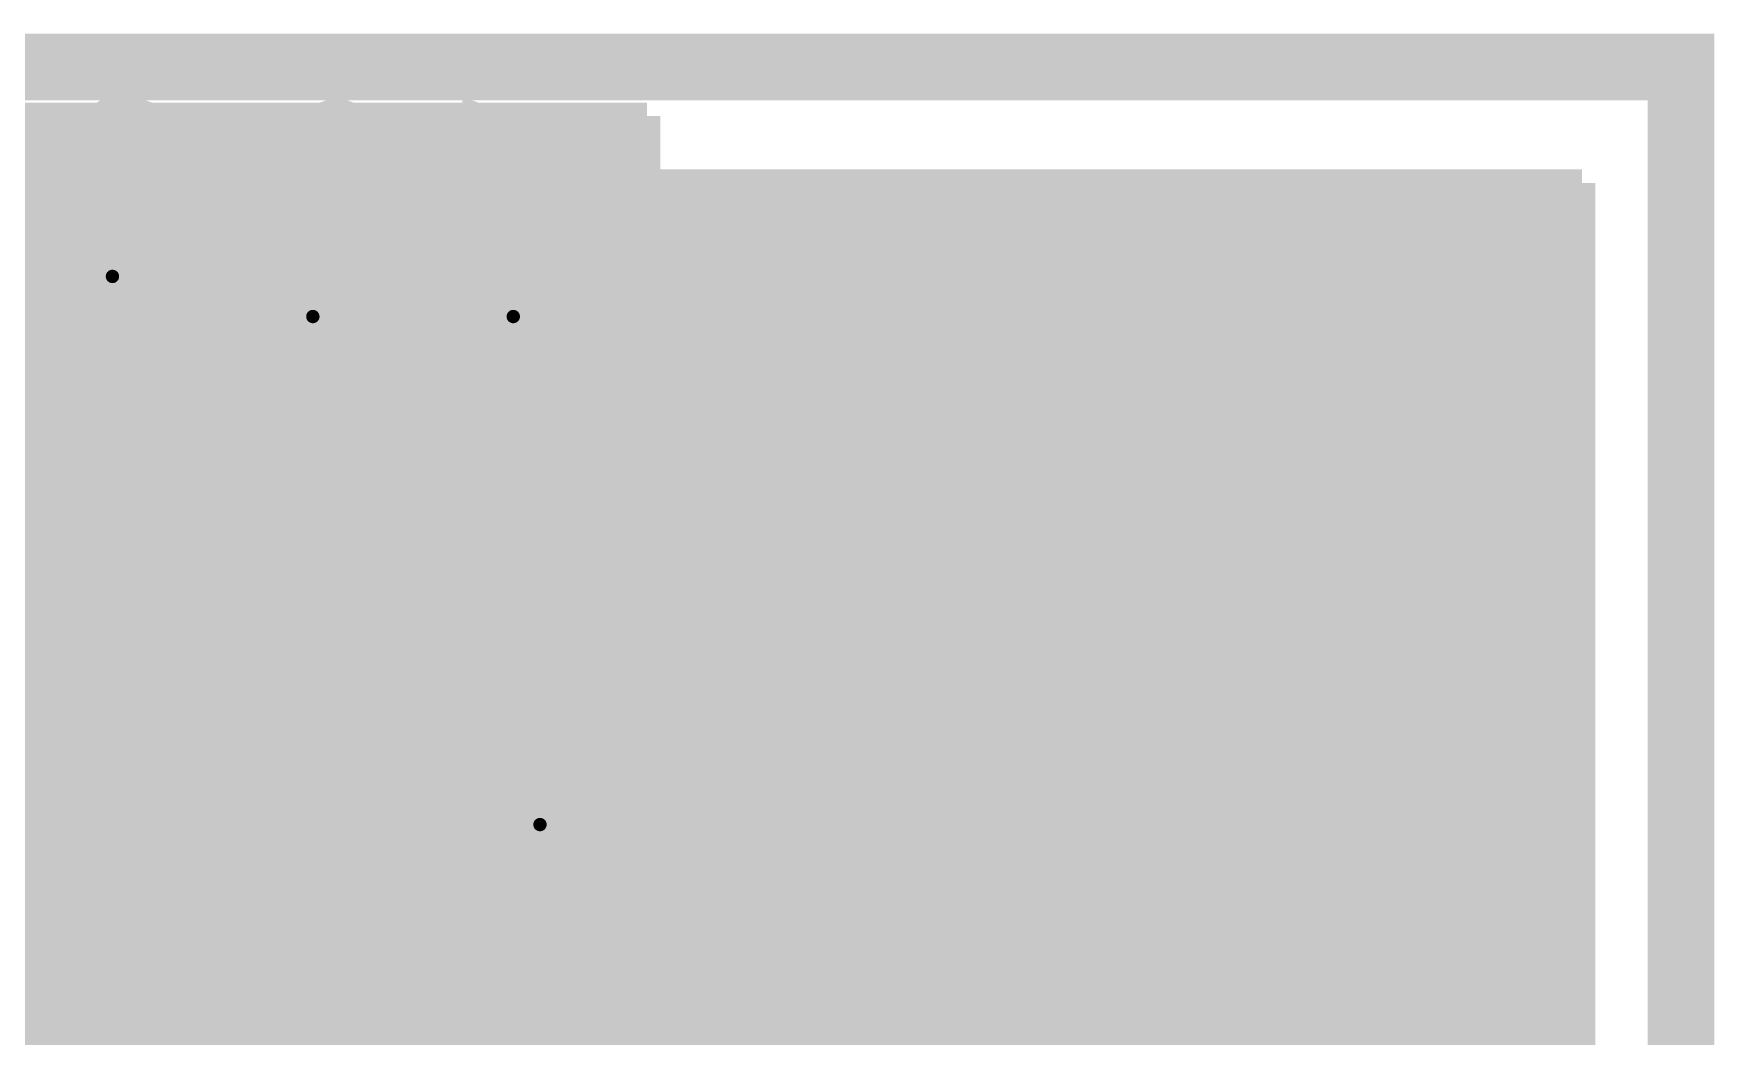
# Model space of a CAD drawing. Extents: x 0 to 95, y -50 to 50.
# Drawn here: x 44.34 to 60.31, y 40.79 to 50.31 of the extents above; entities that cross this region are included whole.
import ezdxf

# ---------------------------------------------------------------- set-up
doc = ezdxf.new("R2010")
doc.units = 0
doc.header["$MEASUREMENT"] = 0
doc.layers.get('0').update_dxf_attribs({"linetype": 'CONTINUOUS'})
for name, color, linetype in [('23-326-0_BOT', 7, 'CONTINUOUS'), ('23-326-0_DRD', 2, 'CONTINUOUS'), ('23-326-0_GND', 1, 'CONTINUOUS'), ('23-326-0_IN1', 3, 'CONTINUOUS'), ('23-326-0_SMT', 10, 'CONTINUOUS'), ('23-326-0_SPT', 14, 'CONTINUOUS'), ('23-326-0_SST', 9, 'CONTINUOUS'), ('23-326-0_TOP', 12, 'CONTINUOUS'), ('THRUHOLE_NPT', 13, 'CONTINUOUS'), ('THRUHOLE_TAP', 8, 'CONTINUOUS')]:
    doc.layers.add(name, color=color, linetype=linetype)

# ---------------------------------------------------------------- blocks, each defined once
blk = doc.blocks.new('ROUND_1')
at = {"const_width": 2.3495}
blk.add_lwpolyline([(-1.17475, 0, 1), (1.17475, 0, 1)], format="xyb", close=True, dxfattribs=at)
blk = doc.blocks.new('ROUND_37')
at = {"const_width": 0.35052}
blk.add_lwpolyline([(-0.17526, 0, 1), (0.17526, 0, 1)], format="xyb", close=True, dxfattribs=at)
blk = doc.blocks.new('ROUND_41')
at = {"const_width": 2.59969}
blk.add_lwpolyline([(-1.299844, 0, 1), (1.299844, 0, 1)], format="xyb", close=True, dxfattribs=at)
blk = doc.blocks.new('ROUND_58')
at = {"const_width": 0.50038}
blk.add_lwpolyline([(-0.25019, 0, 1), (0.25019, 0, 1)], format="xyb", close=True, dxfattribs=at)
blk = doc.blocks.new('ROUND_59')
at = {"const_width": 0.0635}
blk.add_lwpolyline([(-0.03175, 0, 1), (0.03175, 0, 1)], format="xyb", close=True, dxfattribs=at)
blk = doc.blocks.new('RECTANGLE_3')
blk.add_solid([(0.4826, 0.4064), (0.4826, -0.4064), (-0.4826, 0.4064), (-0.4826, -0.4064)])
blk = doc.blocks.new('RECTANGLE_5')
blk.add_solid([(0.63627, 0.51308), (0.63627, -0.51308), (-0.63627, 0.51308), (-0.63627, -0.51308)])
blk = doc.blocks.new('OBLONG_30')
at = {"const_width": 0.2794}
blk.add_lwpolyline([(0, 0.7493), (0, -0.7493)], dxfattribs=at)
at = {"const_width": 0.1397}
for points in [[(-0.06985, 0.7493, 1), (0.06985, 0.7493, 1)], [(-0.06985, -0.7493, 1), (0.06985, -0.7493, 1)]]:
    blk.add_lwpolyline(points, format="xyb", close=True, dxfattribs=at)
blk = doc.blocks.new('ROUND_64')
at = {"const_width": 0.10033}
blk.add_lwpolyline([(-0.050164, 0, 1), (0.050164, 0, 1)], format="xyb", close=True, dxfattribs=at)

msp = doc.modelspace()

# ---------------------------------------------------------------- linework, layer by layer
at = {"layer": '23-326-0_BOT', "const_width": 0.254}
for points in [[(50.165, 49.53), (14.42212, 49.53)], [(44.2976, 49.53), (44.2976, 16.3322)], [(44.5262, 49.53), (44.5262, 16.5608)], [(44.7548, 49.53), (44.7548, 29.83992)], [(44.9834, 49.53), (44.9834, 29.97708)], [(45.212, 49.53), (45.212, 30.01772)], [(45.4406, 49.53), (45.4406, 29.97708)], [(45.6692, 49.53), (45.6692, 29.83992)], [(45.8978, 49.53), (45.8978, 25.24506)], [(46.1264, 49.53), (46.1264, 25.31872)], [(46.355, 49.53), (46.355, 25.58288)], [(46.5836, 49.53), (46.5836, 25.68194)], [(46.8122, 49.53), (46.8122, 25.69464)], [(47.0408, 49.53), (47.0408, 26.25598)], [(47.2694, 49.53), (47.2694, 26.48712)], [(47.498, 49.53), (47.498, 26.57602)], [(47.7266, 49.53), (47.7266, 26.57856)], [(47.9552, 49.53), (47.9552, 26.50236)], [(48.1838, 49.53), (48.1838, 26.29408)], [(48.4124, 49.53), (48.4124, 44.41952)], [(48.641, 49.53), (48.641, 44.57192)], [(48.8696, 49.53), (48.8696, 44.62018)], [(49.0982, 49.53), (49.0982, 44.5897)], [(49.3268, 49.53), (49.3268, 44.46778)], [(49.5554, 49.53), (49.5554, 44.10202)], [(49.784, 49.53), (49.784, 30.00502)], [(50.0126, 49.53), (50.0126, 30.16504)], [(50.165, 49.53), (50.165, 42.291)], [(50.165, 49.3268), (14.42212, 49.3268)], [(50.165, 49.0982), (14.42212, 49.0982)], [(50.165, 48.8696), (14.42212, 48.8696)], [(50.165, 48.641), (39.5732, 48.641)], [(50.165, 48.4124), (39.8272, 48.4124)], [(50.165, 48.1838), (41.53408, 48.1838)], [(50.165, 47.9552), (43.68292, 47.9552)], [(50.165, 47.7266), (43.82008, 47.7266)], [(50.165, 47.498), (43.86072, 47.498)], [(50.165, 47.2694), (43.82008, 47.2694)], [(50.165, 47.0408), (43.68292, 47.0408)], [(50.165, 46.8122), (41.4274, 46.8122)], [(50.165, 46.5836), (41.656, 46.5836)], [(50.165, 46.355), (41.8846, 46.355)], [(50.165, 46.1264), (42.1132, 46.1264)], [(50.165, 45.8978), (42.3418, 45.8978)], [(50.165, 45.6692), (42.5704, 45.6692)], [(50.165, 45.4406), (42.72788, 45.4406)], [(50.165, 45.212), (42.7482, 45.212)], [(50.165, 44.9834), (42.7482, 44.9834)], [(50.165, 44.7548), (42.7482, 44.7548)], [(48.54702, 44.5262), (42.7482, 44.5262)], [(50.165, 44.5262), (49.24298, 44.5262)], [(48.31588, 44.2976), (42.7482, 44.2976)], [(50.165, 44.2976), (49.47412, 44.2976)], [(48.22698, 44.069), (42.7482, 44.069)], [(50.165, 44.069), (49.56302, 44.069)], [(48.2219, 43.8404), (42.7482, 43.8404)], [(50.165, 43.8404), (49.56556, 43.8404)], [(49.5554, 43.77944), (49.5554, 29.7053)], [(48.30064, 43.6118), (42.7482, 43.6118)], [(50.165, 43.6118), (49.48936, 43.6118)], [(48.50638, 43.3832), (42.7482, 43.3832)], [(48.4124, 43.46194), (48.4124, 0.635)], [(50.165, 43.3832), (49.28108, 43.3832)], [(49.3268, 43.41622), (49.3268, 0.635)], [(48.641, 43.31208), (48.641, 0.635)], [(48.8696, 43.26128), (48.8696, 0.635)], [(49.0982, 43.29176), (49.0982, 0.635)], [(50.165, 43.1546), (42.7482, 43.1546)], [(50.165, 42.926), (42.7482, 42.926)], [(50.165, 42.6974), (42.7482, 42.6974)], [(50.165, 42.4688), (42.7482, 42.4688)], [(50.2158, 42.2402), (42.7482, 42.2402)], [(50.165, 42.291), (52.705, 39.751)], [(50.2412, 42.2148), (50.2412, 30.25394)], [(50.4444, 42.0116), (42.7482, 42.0116)], [(50.4698, 41.9862), (50.4698, 30.28696)], [(50.673, 41.783), (42.7482, 41.783)], [(50.6984, 41.7576), (50.6984, 30.27426)], [(50.9016, 41.5544), (42.7482, 41.5544)], [(50.927, 41.529), (50.927, 30.20822)], [(51.1302, 41.3258), (42.8752, 41.3258)], [(51.1556, 41.3004), (51.1556, 30.07868)], [(51.3588, 41.0972), (43.30192, 41.0972)], [(51.3842, 41.0718), (51.3842, 29.85008)], [(51.5874, 40.8686), (43.45432, 40.8686)], [(51.6128, 40.8432), (51.6128, 29.80182)]]:
    msp.add_lwpolyline(points, dxfattribs=at)
for points in [[(48.895, 44.62272, 0.4142136), (48.21428, 43.942)], [(49.57572, 43.942, 0.4142136), (48.895, 44.62272)], [(48.21428, 43.942, 0.4142136), (48.895, 43.26128)], [(48.895, 43.26128, 0.4142136), (49.57572, 43.942)]]:
    msp.add_lwpolyline(points, format="xyb", dxfattribs=at)
at = {"layer": '23-326-0_DRD'}
for points, const_width in [([(0, 0), (59.9948, 0), (59.9948, 49.99482), (0, 49.99482), (0, 0)], 0.635), ([(44.45, 48.641), (44.45, 47.371)], 0.254), ([(45.72, 48.641), (44.45, 48.641)], 0.254), ([(45.72, 48.641), (44.45, 47.371)], 0.254), ([(45.72, 47.371), (44.45, 48.641)], 0.254), ([(45.72, 47.371), (45.72, 48.641)], 0.254), ([(49.53, 46.99), (48.26, 48.26), (48.26, 46.99)], 0.254), ([(46.355, 48.26), (46.355, 46.99)], 0.254), ([(47.625, 48.26), (46.355, 48.26)], 0.254), ([(47.625, 48.26), (46.355, 46.99)], 0.254), ([(47.625, 46.99), (46.355, 48.26)], 0.254), ([(46.355, 48.26), (46.355, 46.99)], 0.254), ([(47.625, 48.26), (46.355, 48.26)], 0.254), ([(47.625, 48.26), (46.355, 46.99)], 0.254), ([(47.625, 46.99), (46.355, 48.26)], 0.254), ([(47.625, 46.99), (47.625, 48.26)], 0.254), ([(47.625, 46.99), (47.625, 48.26)], 0.254), ([(48.26, 48.26), (48.26, 46.99)], 0.254), ([(49.53, 48.26), (48.26, 48.26)], 0.254), ([(49.53, 48.26), (48.26, 46.99)], 0.254), ([(49.53, 48.26), (48.26, 48.26)], 0.254), ([(49.53, 48.26), (48.26, 46.99)], 0.254), ([(49.53, 46.99), (48.26, 48.26)], 0.254), ([(49.53, 46.99), (49.53, 48.26)], 0.254), ([(49.53, 46.99), (49.53, 48.26)], 0.254), ([(44.45, 47.371), (45.72, 47.371)], 0.254), ([(46.355, 46.99), (47.625, 46.99)], 0.254), ([(46.355, 46.99), (47.625, 46.99)], 0.254), ([(48.26, 46.99), (49.53, 46.99)], 0.254), ([(48.26, 46.99), (49.53, 46.99)], 0.254), ([(54.99862, 45.37964), (54.36362, 44.74464)], 0.254), ([(55.63362, 44.74464), (54.99862, 45.37964)], 0.254), ([(54.36362, 44.74464), (55.63362, 44.74464)], 0.254), ([(48.26, 44.577), (48.26, 43.307)], 0.254), ([(49.53, 44.577), (48.26, 44.577)], 0.254), ([(49.53, 44.577), (48.26, 43.307)], 0.254), ([(49.53, 43.307), (48.26, 44.577)], 0.254), ([(49.53, 43.307), (49.53, 44.577)], 0.254), ([(48.514, 43.434), (48.514, 42.164)], 0.254), ([(49.784, 43.434), (48.514, 43.434)], 0.254), ([(49.784, 43.434), (48.514, 42.164)], 0.254), ([(49.784, 42.164), (48.514, 43.434)], 0.254), ([(49.784, 42.164), (49.784, 43.434)], 0.254), ([(48.26, 43.307), (49.53, 43.307)], 0.254), ([(48.514, 42.164), (49.784, 42.164)], 0.254)]:
    msp.add_lwpolyline(points, dxfattribs=dict(at, const_width=const_width))
at = {"layer": '23-326-0_GND', "const_width": 0.635}
msp.add_lwpolyline([(0, 0), (59.9948, 0), (59.9948, 49.99482), (0, 49.99482), (0, 0)], dxfattribs=at)
at = {"layer": '23-326-0_IN1', "const_width": 0.254}
for points in [[(59.055, 48.895), (59.055, 31.877), (48.641, 31.877), (48.641, 27.94), (44.577, 27.94)], [(59.055, 48.895), (44.958, 48.895)], [(44.958, 48.895), (44.958, 48.67402)], [(45.1104, 48.895), (45.1104, 48.68418)], [(45.339, 48.895), (45.339, 48.63592)], [(45.5676, 48.895), (45.5676, 48.48352)], [(45.7962, 48.895), (45.7962, 27.94)], [(46.0248, 48.895), (46.0248, 27.94)], [(46.2534, 48.895), (46.2534, 27.94)], [(46.482, 48.895), (46.482, 48.07712)], [(46.7106, 48.895), (46.7106, 48.24476)], [(46.9392, 48.895), (46.9392, 48.30318)], [(47.1678, 48.895), (47.1678, 48.28032)], [(47.3964, 48.895), (47.3964, 48.16856)], [(47.625, 48.895), (47.625, 47.8663)], [(47.8536, 48.895), (47.8536, 27.94)], [(48.0822, 48.895), (48.0822, 27.94)], [(48.3108, 48.895), (48.3108, 47.97298)], [(48.5394, 48.895), (48.5394, 48.20412)], [(48.768, 48.895), (48.768, 48.29302)], [(48.9966, 48.895), (48.9966, 48.29556)], [(49.2252, 48.895), (49.2252, 48.21936)], [(49.4538, 48.895), (49.4538, 48.01108)], [(49.6824, 48.895), (49.6824, 43.22064)], [(49.911, 48.895), (49.911, 31.877)], [(50.1396, 48.895), (50.1396, 31.877)], [(50.3682, 48.895), (50.3682, 31.877)], [(50.5968, 48.895), (50.5968, 31.877)], [(50.8254, 48.895), (50.8254, 31.877)], [(51.054, 48.895), (51.054, 31.877)], [(51.2826, 48.895), (51.2826, 31.877)], [(51.5112, 48.895), (51.5112, 31.877)], [(51.7398, 48.895), (51.7398, 31.877)], [(51.9684, 48.895), (51.9684, 31.877)], [(52.197, 48.895), (52.197, 31.877)], [(52.4256, 48.895), (52.4256, 45.7454)], [(52.6542, 48.895), (52.6542, 46.29658)], [(52.8828, 48.895), (52.8828, 46.64202)], [(53.1114, 48.895), (53.1114, 46.9011)], [(53.34, 48.895), (53.34, 47.1043)], [(53.5686, 48.895), (53.5686, 47.26432)], [(53.7972, 48.895), (53.7972, 47.39386)], [(54.0258, 48.895), (54.0258, 47.49546)], [(54.2544, 48.895), (54.2544, 47.5742)], [(54.483, 48.895), (54.483, 47.62754)], [(54.7116, 48.895), (54.7116, 47.6631)], [(54.9402, 48.895), (54.9402, 47.67834)], [(55.1688, 48.895), (55.1688, 47.67326)], [(55.3974, 48.895), (55.3974, 47.64786)], [(55.626, 48.895), (55.626, 47.60468)], [(55.8546, 48.895), (55.8546, 47.53864)], [(56.0832, 48.895), (56.0832, 47.44974)], [(56.3118, 48.895), (56.3118, 47.33544)], [(56.5404, 48.895), (56.5404, 47.19066)], [(56.769, 48.895), (56.769, 47.01032)], [(56.9976, 48.895), (56.9976, 46.78426)], [(57.2262, 48.895), (57.2262, 46.48962)], [(57.4548, 48.895), (57.4548, 46.07306)], [(57.6834, 48.895), (57.6834, 31.877)], [(57.912, 48.895), (57.912, 31.877)], [(58.1406, 48.895), (58.1406, 31.877)], [(58.3692, 48.895), (58.3692, 31.877)], [(58.5978, 48.895), (58.5978, 31.877)], [(58.8264, 48.895), (58.8264, 31.877)], [(59.055, 48.7426), (44.958, 48.7426)], [(59.055, 48.514), (45.53712, 48.514)], [(46.82744, 48.2854), (45.70476, 48.2854)], [(48.73244, 48.2854), (47.15002, 48.2854)], [(59.055, 48.2854), (49.05502, 48.2854)], [(46.46422, 48.0568), (45.76318, 48.0568)], [(48.36922, 48.0568), (47.51578, 48.0568)], [(59.055, 48.0568), (49.42078, 48.0568)], [(46.33976, 47.8282), (45.74032, 47.8282)], [(48.24476, 47.8282), (47.6377, 47.8282)], [(59.055, 47.8282), (49.5427, 47.8282)], [(45.5676, 47.52594), (45.5676, 27.94)], [(46.30928, 47.5996), (45.62856, 47.5996)], [(48.21428, 47.5996), (47.66818, 47.5996)], [(54.35092, 47.5996), (49.57318, 47.5996)], [(59.055, 47.5996), (55.64632, 47.5996)], [(44.958, 47.33798), (44.958, 45.339)], [(45.1104, 47.32528), (45.1104, 27.94)], [(46.36008, 47.371), (45.3263, 47.371)], [(45.339, 47.37608), (45.339, 27.94)], [(48.26508, 47.371), (47.61992, 47.371)], [(47.625, 47.38116), (47.625, 27.94)], [(53.75148, 47.371), (49.52492, 47.371)], [(59.055, 47.371), (56.24576, 47.371)], [(46.482, 47.17288), (46.482, 27.94)], [(48.3108, 47.27702), (48.3108, 27.94)], [(49.4538, 47.23638), (49.4538, 43.40606)], [(46.50994, 47.1424), (44.958, 47.1424)], [(46.7106, 47.00524), (46.7106, 27.94)], [(47.3964, 47.0789), (47.3964, 27.94)], [(48.41494, 47.1424), (47.46752, 47.1424)], [(48.5394, 47.04588), (48.5394, 43.09872)], [(49.2252, 47.03064), (49.2252, 43.47464)], [(53.3908, 47.1424), (49.37252, 47.1424)], [(59.055, 47.1424), (56.60898, 47.1424)], [(53.1241, 46.9138), (44.958, 46.9138)], [(46.9392, 46.94682), (46.9392, 27.94)], [(47.1678, 46.96714), (47.1678, 27.94)], [(48.768, 46.95698), (48.768, 43.36288)], [(48.9966, 46.9519), (48.9966, 43.46194)], [(59.055, 46.9138), (56.87314, 46.9138)], [(52.91582, 46.6852), (44.958, 46.6852)], [(59.055, 46.6852), (57.08142, 46.6852)], [(52.75072, 46.4566), (44.958, 46.4566)], [(59.055, 46.4566), (57.24906, 46.4566)], [(52.61864, 46.228), (44.958, 46.228)], [(59.055, 46.228), (57.38114, 46.228)], [(52.51196, 45.9994), (44.958, 45.9994)], [(59.055, 45.9994), (57.48528, 45.9994)], [(52.43322, 45.7708), (44.958, 45.7708)], [(59.055, 45.7708), (57.56656, 45.7708)], [(52.3748, 45.5422), (44.958, 45.5422)], [(59.055, 45.5422), (57.62244, 45.5422)], [(44.958, 45.339), (32.8422, 45.339)], [(52.3367, 45.3136), (32.8422, 45.3136)], [(44.4246, 45.339), (44.4246, 36.068)], [(44.6532, 45.339), (44.6532, 27.94)], [(44.8818, 45.339), (44.8818, 27.94)], [(59.055, 45.3136), (57.66054, 45.3136)], [(52.32146, 45.085), (34.75228, 45.085)], [(59.055, 45.085), (57.67832, 45.085)], [(52.324, 44.8564), (34.96056, 44.8564)], [(59.055, 44.8564), (57.67578, 44.8564)], [(52.34432, 44.6278), (35.03676, 44.6278)], [(59.055, 44.6278), (57.65292, 44.6278)], [(52.3875, 44.3992), (35.03422, 44.3992)], [(59.055, 44.3992), (57.60974, 44.3992)], [(52.451, 44.1706), (34.94532, 44.1706)], [(52.4256, 44.25442), (52.4256, 31.877)], [(59.055, 44.1706), (57.54624, 44.1706)], [(52.53736, 43.942), (34.71418, 43.942)], [(57.4548, 43.92676), (57.4548, 31.877)], [(59.055, 43.942), (57.46242, 43.942)], [(52.64912, 43.7134), (39.15664, 43.7134)], [(52.6542, 43.70324), (52.6542, 31.877)], [(59.055, 43.7134), (57.35066, 43.7134)], [(57.2262, 43.50766), (57.2262, 31.877)], [(52.78882, 43.4848), (39.34206, 43.4848)], [(52.8828, 43.35526), (52.8828, 31.877)], [(59.055, 43.4848), (57.20842, 43.4848)], [(48.64608, 43.2562), (39.41064, 43.2562)], [(52.96408, 43.2562), (49.65192, 43.2562)], [(56.9976, 43.21302), (56.9976, 31.877)], [(59.055, 43.2562), (57.03316, 43.2562)], [(48.50892, 43.0276), (39.39794, 43.0276)], [(53.18506, 43.0276), (49.78908, 43.0276)], [(53.1114, 43.09872), (53.1114, 31.877)], [(59.055, 43.0276), (56.81472, 43.0276)], [(53.34, 42.89552), (53.34, 31.877)], [(56.769, 42.98696), (56.769, 31.877)], [(48.46828, 42.799), (39.29888, 42.799)], [(53.46954, 42.799), (49.82972, 42.799)], [(53.5686, 42.73296), (53.5686, 35.72002)], [(59.055, 42.799), (56.5277, 42.799)], [(56.5404, 42.80662), (56.5404, 31.877)], [(48.50892, 42.5704), (39.03472, 42.5704)], [(53.86832, 42.5704), (49.78908, 42.5704)], [(53.7972, 42.60342), (53.7972, 36.08578)], [(56.0832, 42.54754), (56.0832, 31.877)], [(59.055, 42.5704), (56.13146, 42.5704)], [(56.3118, 42.66184), (56.3118, 31.877)], [(48.5394, 42.49674), (48.5394, 27.94)], [(49.6824, 42.37736), (49.6824, 31.877)], [(54.0258, 42.50182), (54.0258, 36.2077)], [(54.2544, 42.42562), (54.2544, 36.23818)], [(55.626, 42.3926), (55.626, 31.877)], [(55.8546, 42.45864), (55.8546, 31.877)], [(48.64608, 42.3418), (32.8422, 42.3418)], [(48.768, 42.23512), (48.768, 31.877)], [(54.65572, 42.3418), (49.65192, 42.3418)], [(54.483, 42.36974), (54.483, 36.18992)], [(54.7116, 42.33418), (54.7116, 36.03752)], [(54.9402, 42.31894), (54.9402, 31.877)], [(55.1688, 42.32402), (55.1688, 31.877)], [(59.055, 42.3418), (55.34152, 42.3418)], [(55.3974, 42.34942), (55.3974, 31.877)], [(59.055, 42.1132), (32.8422, 42.1132)], [(48.9966, 42.13606), (48.9966, 31.877)], [(49.2252, 42.12336), (49.2252, 31.877)], [(49.4538, 42.19194), (49.4538, 31.877)], [(59.055, 41.8846), (32.8422, 41.8846)], [(59.055, 41.656), (32.8422, 41.656)], [(59.055, 41.4274), (32.8422, 41.4274)], [(59.055, 41.1988), (43.17238, 41.1988)], [(59.055, 40.9702), (43.40352, 40.9702)], [(59.055, 40.7416), (43.49242, 40.7416)]]:
    msp.add_lwpolyline(points, dxfattribs=at)
for points in [[(45.085, 48.68672, 0.0470028), (44.95786, 48.67474)], [(45.76572, 48.006, 0.4142136), (45.085, 48.68672)], [(46.99, 48.30572, 0.4142136), (46.30928, 47.625)], [(47.67072, 47.625, 0.4142136), (46.99, 48.30572)], [(48.895, 48.30572, 0.4142136), (48.21428, 47.625)], [(48.895, 48.30572, 0.4142136), (48.21428, 47.625)], [(49.57572, 47.625, 0.4142136), (48.895, 48.30572)], [(49.57572, 47.625, 0.4142136), (48.895, 48.30572)], [(45.085, 47.32528, 0.4142136), (45.76572, 48.006)], [(54.99862, 47.67834, 0.4142136), (52.31892, 44.99864)], [(57.67832, 44.99864, 0.4142136), (54.99862, 47.67834)], [(46.30928, 47.625, 0.4142136), (46.99, 46.94428)], [(46.99, 46.94428, 0.4142136), (47.67072, 47.625)], [(48.21428, 47.625, 0.4142136), (48.895, 46.94428)], [(48.21428, 47.625, 0.4142136), (48.895, 46.94428)], [(48.895, 46.94428, 0.4142136), (49.57572, 47.625)], [(48.895, 46.94428, 0.4142136), (49.57572, 47.625)], [(44.958, 47.33798, 0.0470026), (45.085, 47.32602)], [(52.31892, 44.99864, 0.4142136), (54.99862, 42.31894)], [(54.99862, 42.31894, 0.4142136), (57.67832, 44.99864)], [(49.149, 43.47972, 0.4142136), (48.46828, 42.799)], [(49.82972, 42.799, 0.4142136), (49.149, 43.47972)], [(48.46828, 42.799, 0.4142136), (49.149, 42.11828)], [(49.149, 42.11828, 0.4142136), (49.82972, 42.799)]]:
    msp.add_lwpolyline(points, format="xyb", dxfattribs=at)
at = {"layer": '23-326-0_SST', "const_width": 0.1524}
for points in [[(45.34916, 49.14138), (45.51934, 49.1998), (45.51934, 49.5554), (45.34916, 49.61636), (45.01134, 49.61636), (44.84116, 49.49698), (44.84116, 49.14138), (44.50334, 49.14138), (44.50334, 49.61636)], [(49.50206, 49.24806), (48.48606, 49.60366), (48.48606, 49.12868)], [(46.96206, 49.1871), (46.96206, 49.5427), (47.13224, 49.60366), (47.30242, 49.60366), (47.47006, 49.5427), (47.47006, 49.1871), (47.30242, 49.12868), (47.13224, 49.12868), (46.45406, 49.3649)], [(45.51934, 48.65878), (44.50334, 48.65878), (44.67352, 48.5394)], [(45.51934, 48.77816), (45.51934, 48.5394)], [(47.47006, 48.76546), (47.47006, 48.5267)], [(49.50206, 48.76546), (49.50206, 48.5267)], [(47.47006, 48.64608), (46.45406, 48.64608), (46.62424, 48.5267)], [(49.50206, 48.64608), (48.48606, 48.64608), (48.65624, 48.5267)], [(45.34916, 48.0568), (45.51934, 47.99838), (45.51934, 47.64278), (45.34916, 47.58436), (44.67352, 47.58436), (44.50334, 47.64278), (44.50334, 47.99838), (44.67352, 48.0568)], [(47.30242, 48.0441), (47.47006, 47.98568), (47.47006, 47.63008), (47.30242, 47.57166), (46.62424, 47.57166), (46.45406, 47.63008), (46.45406, 47.98568), (46.62424, 48.0441)], [(49.33442, 48.0441), (49.50206, 47.98568), (49.50206, 47.63008), (49.33442, 47.57166), (48.65624, 47.57166), (48.48606, 47.63008), (48.48606, 47.98568), (48.65624, 48.0441)], [(45.974, 43.942), (45.974, 47.498), (44.196, 47.498), (44.196, 43.942), (45.974, 43.942)], [(47.8155, 44.2595), (47.8155, 47.1805), (46.1772, 47.1805), (46.1772, 44.2595), (47.8155, 44.2595)], [(49.7205, 44.2595), (49.7205, 47.1805), (48.0822, 47.1805), (48.0822, 44.2595), (49.7205, 44.2595)], [(40.513, 32.385), (48.26, 32.385), (48.26, 41.275), (39.37, 41.275), (39.37, 33.528), (40.513, 32.385)]]:
    msp.add_lwpolyline(points, dxfattribs=at)
at = {"layer": '23-326-0_TOP'}
for points, const_width in [([(50.165, 49.022), (13.9065, 49.022)], 0.254), ([(44.2976, 49.022), (44.2976, 47.57928)], 0.254), ([(44.5262, 49.022), (44.5262, 47.57928)], 0.254), ([(44.7548, 49.022), (44.7548, 47.57928)], 0.254), ([(44.9834, 49.022), (44.9834, 47.57928)], 0.254), ([(45.212, 49.022), (45.212, 47.57928)], 0.254), ([(45.4406, 49.022), (45.4406, 47.57928)], 0.254), ([(45.6692, 49.022), (45.6692, 47.57928)], 0.254), ([(45.8978, 49.022), (45.8978, 47.57928)], 0.254), ([(46.1264, 49.022), (46.1264, 45.4406)], 0.254), ([(46.355, 49.022), (46.355, 47.1678)], 0.254), ([(46.5836, 49.022), (46.5836, 47.1678)], 0.254), ([(46.8122, 49.022), (46.8122, 47.1678)], 0.254), ([(47.0408, 49.022), (47.0408, 47.1678)], 0.254), ([(47.2694, 49.022), (47.2694, 47.1678)], 0.254), ([(47.498, 49.022), (47.498, 47.1678)], 0.254), ([(47.7266, 49.022), (47.7266, 47.1678)], 0.254), ([(47.9552, 49.022), (47.9552, 45.4406)], 0.254), ([(48.1838, 49.022), (48.1838, 47.1678)], 0.254), ([(48.4124, 49.022), (48.4124, 47.1678)], 0.254), ([(48.641, 49.022), (48.641, 47.1678)], 0.254), ([(48.8696, 49.022), (48.8696, 47.1678)], 0.254), ([(49.0982, 49.022), (49.0982, 47.1678)], 0.254), ([(49.3268, 49.022), (49.3268, 47.1678)], 0.254), ([(49.5554, 49.022), (49.5554, 47.1678)], 0.254), ([(49.784, 49.022), (49.784, 41.0718)], 0.254), ([(50.0126, 49.022), (50.0126, 41.0718)], 0.254), ([(50.165, 49.022), (50.165, 42.291), (52.705, 39.751)], 0.254), ([(50.165, 48.8696), (13.9065, 48.8696)], 0.254), ([(50.165, 48.641), (39.9669, 48.641)], 0.254), ([(50.165, 48.4124), (39.9669, 48.4124)], 0.254), ([(50.165, 48.1838), (41.53408, 48.1838)], 0.254), ([(45.085, 48.006), (45.085, 46.736)], 0.635), ([(50.165, 47.9552), (43.68292, 47.9552)], 0.254), ([(46.99, 46.4312), (46.99, 47.625)], 0.635), ([(46.99, 46.4312), (46.99, 47.625)], 0.635), ([(48.895, 47.625), (48.895, 46.4312), (48.895, 47.625)], 0.635), ([(50.165, 47.7266), (43.82008, 47.7266)], 0.254), ([(46.05274, 47.57928), (44.11726, 47.57928)], 0.254), ([(45.085, 47.57928), (45.085, 46.736)], 0.254), ([(46.05274, 47.57928), (46.05274, 45.89272)], 0.254), ([(50.165, 47.498), (46.05274, 47.498)], 0.254), ([(50.165, 47.2694), (46.05274, 47.2694)], 0.254), ([(47.8028, 47.1678), (46.1772, 47.1678), (46.1772, 45.7454)], 0.254), ([(46.99, 47.1678), (46.99, 46.4312)], 0.254), ([(47.8028, 47.1678), (47.8028, 45.7454)], 0.254), ([(49.7078, 47.1678), (48.0822, 47.1678)], 0.254), ([(48.0822, 47.1678), (48.0822, 45.7454)], 0.254), ([(48.895, 47.1678), (48.895, 46.4312)], 0.254), ([(49.7078, 47.1678), (49.7078, 45.7454)], 0.254), ([(46.1772, 47.0408), (46.05274, 47.0408)], 0.254), ([(48.0822, 47.0408), (47.8028, 47.0408)], 0.254), ([(50.165, 47.0408), (49.7078, 47.0408)], 0.254), ([(45.085, 46.736), (43.3578, 45.0088), (43.18, 45.0088)], 0.2032), ([(46.05274, 46.736), (45.085, 46.736)], 0.254), ([(45.085, 45.89272), (45.085, 46.736)], 0.254), ([(46.1772, 46.8122), (46.05274, 46.8122)], 0.254), ([(48.0822, 46.8122), (47.8028, 46.8122)], 0.254), ([(50.165, 46.8122), (49.7078, 46.8122)], 0.254), ([(46.1772, 46.5836), (46.05274, 46.5836)], 0.254), ([(48.0822, 46.5836), (47.8028, 46.5836)], 0.254), ([(50.165, 46.5836), (49.7078, 46.5836)], 0.254), ([(46.1772, 46.4312), (46.99, 46.4312)], 0.254), ([(47.8028, 46.4312), (46.99, 46.4312)], 0.254), ([(48.0822, 46.4312), (48.895, 46.4312)], 0.254), ([(49.7078, 46.4312), (48.895, 46.4312)], 0.254), ([(46.1772, 46.355), (46.05274, 46.355)], 0.254), ([(48.0822, 46.355), (47.8028, 46.355)], 0.254), ([(50.165, 46.355), (49.7078, 46.355)], 0.254), ([(46.1772, 46.1264), (46.05274, 46.1264)], 0.254), ([(48.0822, 46.1264), (47.8028, 46.1264)], 0.254), ([(50.165, 46.1264), (49.7078, 46.1264)], 0.254), ([(46.1772, 45.8978), (43.9928, 45.8978)], 0.254), ([(46.05274, 45.89272), (44.11726, 45.89272)], 0.254), ([(44.2976, 45.89272), (44.2976, 45.54728)], 0.254), ([(44.5262, 45.89272), (44.5262, 45.54728)], 0.254), ([(44.7548, 45.89272), (44.7548, 45.54728)], 0.254), ([(44.9834, 45.89272), (44.9834, 45.54728)], 0.254), ([(45.212, 45.89272), (45.212, 45.54728)], 0.254), ([(45.4406, 45.89272), (45.4406, 45.54728)], 0.254), ([(45.6692, 45.89272), (45.6692, 45.54728)], 0.254), ([(45.8978, 45.89272), (45.8978, 45.54728)], 0.254), ([(48.0822, 45.8978), (47.8028, 45.8978)], 0.254), ([(50.165, 45.8978), (49.7078, 45.8978)], 0.254), ([(46.1772, 45.7454), (46.1772, 45.6946)], 0.254), ([(47.8028, 45.7454), (47.8028, 45.6946)], 0.254), ([(48.0822, 45.7454), (48.0822, 45.6946)], 0.254), ([(49.7078, 45.7454), (49.7078, 45.6946)], 0.254), ([(46.1772, 45.6692), (43.9928, 45.6692)], 0.254), ([(46.1772, 45.6946), (46.1772, 45.4406)], 0.254), ([(47.8028, 45.6946), (47.8028, 45.4406)], 0.254), ([(48.0822, 45.6692), (47.8028, 45.6692)], 0.254), ([(48.0822, 45.6946), (48.0822, 45.4406)], 0.254), ([(49.7078, 45.6946), (49.7078, 44.2722)], 0.254), ([(50.165, 45.6692), (49.7078, 45.6692)], 0.254), ([(46.05274, 45.54728), (44.11726, 45.54728)], 0.254), ([(46.05274, 45.54728), (46.05274, 45.4406)], 0.254), ([(46.1772, 45.4406), (46.05274, 45.4406)], 0.254), ([(46.1772, 45.4406), (46.05274, 45.4406)], 0.254), ([(48.0822, 45.4406), (47.8028, 45.4406)], 0.254), ([(48.0822, 45.4406), (47.8028, 45.4406)], 0.254), ([(50.165, 45.4406), (49.7078, 45.4406)], 0.254), ([(50.165, 45.212), (49.7078, 45.212)], 0.254), ([(45.085, 44.704), (44.45, 44.069), (42.164, 44.069), (41.275, 44.958), (41.275, 45.0088)], 0.2032), ([(46.99, 45.0088), (45.3898, 45.0088), (45.085, 44.704)], 0.2032), ([(48.895, 45.0088), (46.99, 45.0088)], 0.2032), ([(46.99, 45.0088), (46.99, 42.60342), (47.01032, 42.5831)], 0.2032), ([(48.895, 45.085), (48.895, 45.0088)], 0.2032), ([(48.895, 43.942), (48.895, 45.0088)], 0.2032), ([(50.165, 44.9834), (49.7078, 44.9834)], 0.254), ([(45.085, 44.831), (45.085, 44.704)], 0.2032), ([(50.165, 44.7548), (49.7078, 44.7548)], 0.254), ([(47.8028, 44.577), (47.8028, 44.2722)], 0.254), ([(48.0822, 44.577), (47.8028, 44.577)], 0.254), ([(48.0822, 44.5262), (47.8028, 44.5262)], 0.254), ([(47.9552, 44.577), (47.9552, 43.4848)], 0.254), ([(48.0822, 44.577), (48.0822, 44.2722)], 0.254), ([(50.165, 44.5262), (49.7078, 44.5262)], 0.254), ([(48.0822, 44.2976), (47.8028, 44.2976)], 0.254), ([(50.165, 44.2976), (49.7078, 44.2976)], 0.254), ([(47.4218, 44.2722), (47.4218, 43.79214)], 0.254), ([(47.8028, 44.2722), (47.4218, 44.2722)], 0.254), ([(47.498, 44.2722), (47.498, 43.8023)], 0.254), ([(47.7266, 44.2722), (47.7266, 43.74896)], 0.254), ([(48.30064, 44.2722), (48.0822, 44.2722)], 0.254), ([(48.1838, 44.2722), (48.1838, 26.29408)], 0.254), ([(49.7078, 44.2722), (49.48936, 44.2722)], 0.254), ([(49.5554, 44.2722), (49.5554, 44.10202)], 0.254), ([(48.22698, 44.069), (47.4218, 44.069)], 0.254), ([(50.165, 44.069), (49.56302, 44.069)], 0.254), ([(48.2219, 43.8404), (47.4218, 43.8404)], 0.254), ([(50.165, 43.8404), (49.56556, 43.8404)], 0.254), ([(47.5107, 43.8023), (47.5107, 42.5831)], 0.254), ([(49.5554, 43.77944), (49.5554, 41.0718)], 0.254), ([(48.30064, 43.6118), (47.88916, 43.6118)], 0.254), ([(50.165, 43.6118), (49.48936, 43.6118)], 0.254), ([(48.50638, 43.3832), (47.97806, 43.3832)], 0.254), ([(47.9806, 43.3324), (47.9806, 41.8338)], 0.254), ([(48.4124, 43.46194), (48.4124, 40.93464)], 0.254), ([(50.165, 43.3832), (49.28108, 43.3832)], 0.254), ([(49.3268, 43.41622), (49.3268, 41.0718)], 0.254), ([(48.641, 43.31208), (48.641, 41.0591)], 0.254), ([(48.8696, 43.26128), (48.8696, 41.0718)], 0.254), ([(49.0982, 43.29176), (49.0982, 41.0718)], 0.254), ([(50.165, 43.1546), (47.9806, 43.1546)], 0.254), ([(50.165, 42.926), (47.9806, 42.926)], 0.254), ([(49.149, 42.799), (48.9331, 42.5831), (47.5107, 42.5831)], 0.2032), ([(50.165, 42.6974), (47.9806, 42.6974)], 0.254), ([(47.9806, 42.5831), (47.5107, 42.5831)], 0.254), ([(47.5107, 41.3639), (47.5107, 42.5831)], 0.254), ([(50.165, 42.4688), (47.9806, 42.4688)], 0.254), ([(50.2158, 42.2402), (47.9806, 42.2402)], 0.254), ([(50.2412, 42.2148), (50.2412, 41.0718)], 0.254), ([(50.4444, 42.0116), (47.9806, 42.0116)], 0.254), ([(50.4698, 41.9862), (50.4698, 41.01084)], 0.254), ([(50.673, 41.783), (47.97806, 41.783)], 0.254), ([(50.6984, 41.7576), (50.6984, 40.71112)], 0.254), ([(47.9552, 41.6814), (47.9552, 32.0167)], 0.254), ([(44.7548, 41.43248), (44.7548, 32.3342)], 0.254), ([(47.2694, 41.42994), (47.2694, 32.26816)], 0.254), ([(47.7266, 41.41724), (47.7266, 32.28086)], 0.254), ([(50.9016, 41.5544), (47.88916, 41.5544)], 0.254), ([(50.927, 41.529), (50.927, 35.52952)], 0.254), ([(51.1302, 41.3258), (42.9387, 41.3258)], 0.254), ([(44.47794, 41.3639), (43.53814, 41.3639)], 0.254), ([(44.2976, 41.3639), (44.2976, 32.3342)], 0.254), ([(44.47794, 41.3639), (44.50842, 41.36291)], 0.254), ([(44.5262, 41.3639), (44.5262, 32.3342)], 0.254), ([(44.9834, 41.3639), (44.9834, 32.3342)], 0.254), ([(45.212, 41.40962), (45.212, 32.28848)], 0.254), ([(45.4406, 41.36898), (45.4406, 32.32912)], 0.254), ([(45.6692, 41.39184), (45.6692, 32.30626)], 0.254), ([(45.8978, 41.3766), (45.8978, 32.3215)], 0.254), ([(46.1264, 41.37914), (46.1264, 32.31896)], 0.254), ([(46.355, 41.3893), (46.355, 32.30626)], 0.254), ([(46.5836, 41.36898), (46.5836, 32.32912)], 0.254), ([(46.8122, 41.40708), (46.8122, 32.29102)], 0.254), ([(47.0408, 41.3639), (47.0408, 32.33166)], 0.254), ([(47.498, 41.3639), (47.498, 32.3342)], 0.254), ([(51.1556, 41.3004), (51.1556, 35.52952)], 0.254), ([(51.3588, 41.0972), (43.30192, 41.0972)], 0.254), ([(50.2412, 41.0718), (48.7426, 41.0718)], 0.254), ([(51.3842, 41.0718), (51.3842, 35.45078)], 0.254), ([(48.35652, 40.8686), (43.45432, 40.8686)], 0.254), ([(51.5874, 40.8686), (50.62728, 40.8686)], 0.254), ([(51.6128, 40.8432), (51.6128, 35.2298)], 0.254)]:
    msp.add_lwpolyline(points, dxfattribs=dict(at, const_width=const_width))
at = {"layer": '23-326-0_TOP', "const_width": 0.254}
for points in [[(48.30064, 44.2722, 0.1274582), (48.21508, 43.942)], [(49.57572, 43.942, 0.127458), (49.49006, 44.27259)], [(48.21428, 43.942, 0.4142136), (48.895, 43.26128)], [(48.895, 43.26128, 0.4142136), (49.57572, 43.942)], [(47.5107, 43.8023, 0.0477905), (47.42149, 43.79375)], [(47.9806, 43.3324, 0.4142136), (47.5107, 43.8023)], [(47.5107, 41.3639, 0.4142136), (47.9806, 41.8338)], [(44.50842, 41.3639, 0.1404184), (44.75724, 41.43518)], [(44.75734, 41.43502, 0.1415841), (45.0088, 41.36236)], [(45.0088, 41.3639, 0.1404184), (45.25762, 41.43518)], [(45.25772, 41.43502, 0.1415841), (45.50918, 41.36236)], [(45.50918, 41.3639, 0.1404184), (45.758, 41.43518)], [(45.7581, 41.43502, 0.1415841), (46.00956, 41.36236)], [(46.00956, 41.3639, 0.1404184), (46.25838, 41.43518)], [(46.25848, 41.43502, 0.1415841), (46.50994, 41.36236)], [(46.50994, 41.3639, 0.1404184), (46.75876, 41.43518)], [(46.75886, 41.43502, 0.1415841), (47.01032, 41.36236)], [(47.01032, 41.3639, 0.1404184), (47.25914, 41.43518)], [(47.25924, 41.43502, 0.1415841), (47.5107, 41.36236)], [(48.7426, 41.0718, 0.4142136), (48.2727, 40.6019)], [(50.7111, 40.6019, 0.4142136), (50.2412, 41.0718)]]:
    msp.add_lwpolyline(points, format="xyb", dxfattribs=at)

# ---------------------------------------------------------------- block references
at = {"layer": '23-326-0_BOT'}
for name, p in [('ROUND_37', (45.085, 48.006)), ('ROUND_37', (46.99, 47.625)), ('ROUND_37', (48.895, 47.625)), ('ROUND_1', (54.99862, 44.99864)), ('ROUND_37', (48.895, 43.942)), ('ROUND_37', (49.149, 42.799))]:
    msp.add_blockref(name, p, dxfattribs=at)
at = {"layer": '23-326-0_GND'}
for name, p in [('ROUND_59', (45.085, 48.006)), ('ROUND_59', (46.99, 47.625)), ('ROUND_59', (48.895, 47.625)), ('ROUND_41', (54.99862, 44.99864)), ('ROUND_58', (48.895, 43.942)), ('ROUND_59', (49.149, 42.799))]:
    msp.add_blockref(name, p, dxfattribs=at)
at = {"layer": '23-326-0_IN1'}
for name, p in [('ROUND_37', (45.085, 48.006)), ('ROUND_37', (46.99, 47.625)), ('ROUND_37', (48.895, 47.625)), ('ROUND_1', (54.99862, 44.99864)), ('ROUND_37', (48.895, 43.942)), ('ROUND_37', (49.149, 42.799))]:
    msp.add_blockref(name, p, dxfattribs=at)
at = {"layer": '23-326-0_SMT'}
for name, p in [('RECTANGLE_5', (45.085, 46.736)), ('RECTANGLE_3', (46.99, 46.4312)), ('RECTANGLE_3', (48.895, 46.4312)), ('RECTANGLE_3', (46.99, 45.0088)), ('RECTANGLE_3', (48.895, 45.0088)), ('RECTANGLE_5', (45.085, 44.704)), ('OBLONG_30', (44.50842, 42.5831)), ('OBLONG_30', (45.0088, 42.5831)), ('OBLONG_30', (45.50918, 42.5831)), ('OBLONG_30', (46.00956, 42.5831)), ('OBLONG_30', (46.50994, 42.5831)), ('OBLONG_30', (47.01032, 42.5831)), ('OBLONG_30', (47.5107, 42.5831))]:
    msp.add_blockref(name, p, dxfattribs=at)
at = {"layer": '23-326-0_SPT'}
for name, p in [('RECTANGLE_5', (45.085, 46.736)), ('RECTANGLE_3', (46.99, 46.4312)), ('RECTANGLE_3', (48.895, 46.4312)), ('RECTANGLE_3', (46.99, 45.0088)), ('RECTANGLE_3', (48.895, 45.0088)), ('RECTANGLE_5', (45.085, 44.704)), ('OBLONG_30', (44.50842, 42.5831)), ('OBLONG_30', (45.0088, 42.5831)), ('OBLONG_30', (45.50918, 42.5831)), ('OBLONG_30', (46.00956, 42.5831)), ('OBLONG_30', (46.50994, 42.5831)), ('OBLONG_30', (47.01032, 42.5831)), ('OBLONG_30', (47.5107, 42.5831))]:
    msp.add_blockref(name, p, dxfattribs=at)
at = {"layer": '23-326-0_TOP'}
for name, p in [('ROUND_37', (45.085, 48.006)), ('ROUND_37', (46.99, 47.625)), ('ROUND_37', (48.895, 47.625)), ('ROUND_1', (54.99862, 44.99864)), ('RECTANGLE_5', (45.085, 46.736)), ('RECTANGLE_3', (46.99, 46.4312)), ('RECTANGLE_3', (48.895, 46.4312)), ('RECTANGLE_3', (46.99, 45.0088)), ('RECTANGLE_3', (48.895, 45.0088)), ('RECTANGLE_5', (45.085, 44.704)), ('ROUND_37', (48.895, 43.942)), ('OBLONG_30', (44.50842, 42.5831)), ('OBLONG_30', (45.0088, 42.5831)), ('OBLONG_30', (45.50918, 42.5831)), ('OBLONG_30', (46.00956, 42.5831)), ('OBLONG_30', (46.50994, 42.5831)), ('OBLONG_30', (47.01032, 42.5831)), ('OBLONG_30', (47.5107, 42.5831)), ('ROUND_37', (49.149, 42.799))]:
    msp.add_blockref(name, p, dxfattribs=at)
at = {"layer": 'THRUHOLE_NPT'}
msp.add_blockref('ROUND_1', (54.99862, 44.99864), dxfattribs=at)
at = {"layer": 'THRUHOLE_TAP'}
for p in [(45.085, 48.006), (46.99, 47.625), (48.895, 47.625), (48.895, 43.942), (49.149, 42.799)]:
    msp.add_blockref('ROUND_64', p, dxfattribs=at)

doc.saveas('drawing.dxf')
